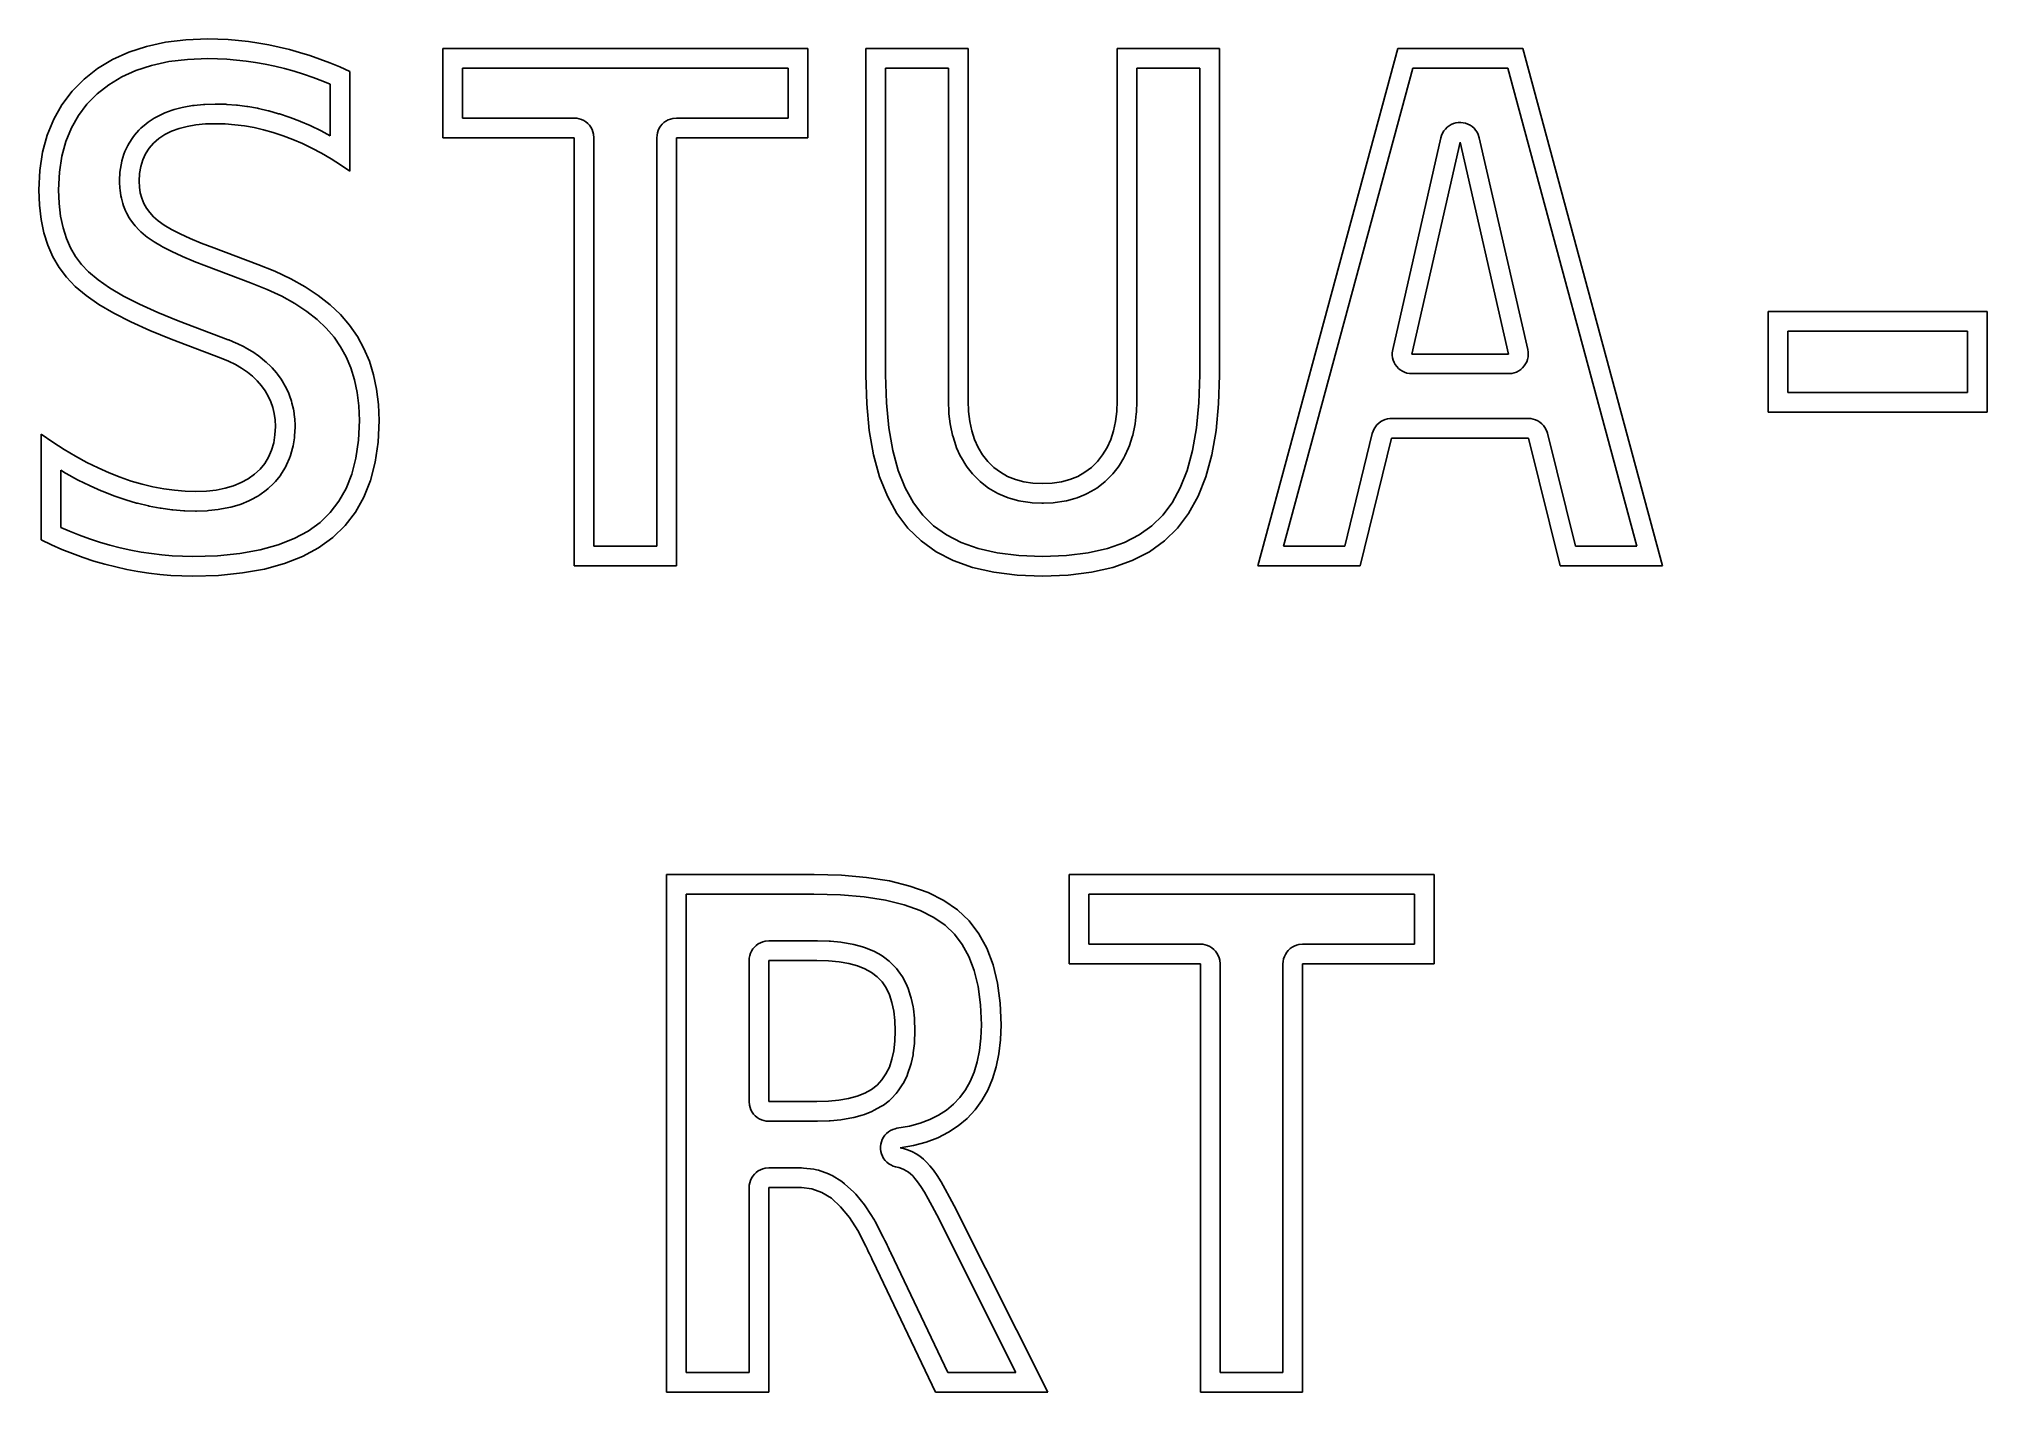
# Model space of a CAD drawing. Header units: metres. Extents: x -25.4 to 24.1, y -16.9 to 17.5.
import ezdxf

# ---------------------------------------------------------------- set-up
doc = ezdxf.new("R2010")
doc.units = ezdxf.units.M

msp = doc.modelspace()

# ---------------------------------------------------------------- linework, layer by layer
for p, q in [((-22.1822, 17.4012), (-22.6667, 17.2968)), ((-21.6628, 17.4639), (-22.1822, 17.4012)), ((-21.1084, 17.4848), (-21.6628, 17.4639)), ((-20.849, 17.4805), (-21.1084, 17.4848)), ((-20.5895, 17.4678), (-20.849, 17.4805)), ((-20.3301, 17.4465), (-20.5895, 17.4678)), ((-20.0707, 17.4168), (-20.3301, 17.4465)), ((-19.8113, 17.3786), (-20.0707, 17.4168)), ((-19.5518, 17.3318), (-19.8113, 17.3786)), ((-23.531, 16.9625), (-23.9108, 16.7327)), ((-23.1163, 17.1505), (-23.531, 16.9625)), ((-22.6667, 17.2968), (-23.1163, 17.1505)), ((-22.5363, 16.8134), (-22.0994, 16.9076)), ((-22.0994, 16.9076), (-21.6234, 16.965)), ((-21.6234, 16.965), (-21.1031, 16.9846)), ((-21.1031, 16.9846), (-20.8654, 16.9807)), ((-20.8654, 16.9807), (-20.6221, 16.9688)), ((-20.6221, 16.9688), (-20.3788, 16.9489)), ((-20.3788, 16.9489), (-20.1357, 16.921)), ((-20.1357, 16.921), (-19.8919, 16.885)), ((-19.8919, 16.885), (-19.6484, 16.8412)), ((-19.2924, 17.2766), (-19.5518, 17.3318)), ((-19.0334, 17.2131), (-19.2924, 17.2766)), ((-18.775, 17.1414), (-19.0334, 17.2131)), ((-18.5174, 17.0616), (-18.775, 17.1414)), ((-18.2605, 16.9737), (-18.5174, 17.0616)), ((-18.0043, 16.8776), (-18.2605, 16.9737)), ((-17.7488, 16.7734), (-18.0043, 16.8776)), ((-5.84705, 17.2435), (-15.13, 17.2435)), ((-15.13, 17.2435), (-15.13, 14.9721)), ((-5.84705, 14.9721), (-5.84705, 17.2435)), ((-1.77269, 17.2435), (-4.37334, 17.2435)), ((-4.37334, 17.2435), (-4.37334, 8.93767)), ((-1.77269, 8.2852), (-1.77269, 17.2435)), ((4.61862, 17.2435), (2.01797, 17.2435)), ((2.01797, 17.2435), (2.01797, 8.2852)), ((4.61862, 8.93767), (4.61862, 17.2435)), ((9.15135, 17.2435), (5.59871, 4.08125)), ((12.3339, 17.2435), (9.15135, 17.2435)), ((15.8865, 4.08125), (12.3339, 17.2435)), ((-24.2557, 16.4611), (-24.5598, 16.153)), ((-23.9108, 16.7327), (-24.2557, 16.4611)), ((-23.6257, 16.3208), (-23.2975, 16.5194)), ((-23.2975, 16.5194), (-22.9352, 16.6836)), ((-22.9352, 16.6836), (-22.5363, 16.8134)), ((-19.6484, 16.8412), (-19.4038, 16.7891)), ((-19.4038, 16.7891), (-19.1601, 16.7294)), ((-19.1601, 16.7294), (-18.9157, 16.6616)), ((-18.9157, 16.6616), (-18.6721, 16.5861)), ((-18.6721, 16.5861), (-18.4295, 16.5031)), ((-18.4295, 16.5031), (-18.1862, 16.4119)), ((-18.1862, 16.4119), (-17.994, 16.3335)), ((-17.494, 16.6611), (-17.7488, 16.7734)), ((-17.494, 14.1235), (-17.494, 16.6611)), ((-14.63, 15.4721), (-14.63, 16.7435)), ((-14.63, 16.7435), (-6.34705, 16.7435)), ((-6.34705, 16.7435), (-6.34705, 15.4721)), ((-3.87334, 8.94533), (-3.87334, 16.7435)), ((-3.87334, 16.7435), (-2.27269, 16.7435)), ((-2.27269, 16.7435), (-2.27269, 8.2852)), ((2.51797, 8.2852), (2.51797, 16.7435)), ((2.51797, 16.7435), (4.11862, 16.7435)), ((4.11862, 16.7435), (4.11862, 8.94524)), ((6.25156, 4.58125), (9.53429, 16.7435)), ((9.53429, 16.7435), (11.951, 16.7435)), ((11.951, 16.7435), (15.2337, 4.58125)), ((-24.5598, 16.153), (-24.817, 15.8136)), ((-24.181, 15.825), (-23.9218, 16.0877)), ((-23.9218, 16.0877), (-23.6257, 16.3208)), ((-17.994, 16.3335), (-17.994, 15.0253)), ((-25.0275, 15.4428), (-25.1912, 15.0407)), ((-24.817, 15.8136), (-25.0275, 15.4428)), ((-24.5767, 15.2242), (-24.3985, 15.5381)), ((-24.3985, 15.5381), (-24.181, 15.825)), ((-22.6267, 15.3681), (-22.678, 15.3293)), ((-22.4741, 15.4687), (-22.6267, 15.3681)), ((-22.4222, 15.4987), (-22.4741, 15.4687)), ((-22.2516, 15.5838), (-22.4222, 15.4987)), ((-22.2015, 15.6055), (-22.2516, 15.5838)), ((-22.013, 15.6751), (-22.2015, 15.6055)), ((-21.9666, 15.6897), (-22.013, 15.6751)), ((-21.7601, 15.7439), (-21.9666, 15.6897)), ((-21.7181, 15.753), (-21.7601, 15.7439)), ((-21.4935, 15.7917), (-21.7181, 15.753)), ((-21.4563, 15.7966), (-21.4935, 15.7917)), ((-21.2138, 15.8199), (-21.4563, 15.7966)), ((-21.181, 15.8219), (-21.2138, 15.8199)), ((-20.9205, 15.8297), (-21.181, 15.8219)), ((-20.8927, 15.8297), (-20.9205, 15.8297)), ((-20.6505, 15.8234), (-20.8927, 15.8297)), ((-20.6247, 15.8221), (-20.6505, 15.8234)), ((-20.3819, 15.8032), (-20.6247, 15.8221)), ((-20.3566, 15.8006), (-20.3819, 15.8032)), ((-20.113, 15.7691), (-20.3566, 15.8006)), ((-20.0883, 15.7653), (-20.113, 15.7691)), ((-19.844, 15.7213), (-20.0883, 15.7653)), ((-19.8201, 15.7164), (-19.844, 15.7213)), ((-19.5751, 15.6598), (-19.8201, 15.7164)), ((-19.5521, 15.6539), (-19.5751, 15.6598)), ((-19.3064, 15.5847), (-19.5521, 15.6539)), ((-19.2845, 15.578), (-19.3064, 15.5847)), ((-19.038, 15.4962), (-19.2845, 15.578)), ((-19.0175, 15.4889), (-19.038, 15.4962)), ((-18.7712, 15.3951), (-19.0175, 15.4889)), ((-18.7518, 15.3873), (-18.7712, 15.3951)), ((-18.5066, 15.282), (-18.7518, 15.3873)), ((-11.7888, 15.4721), (-14.63, 15.4721)), ((-11.7262, 15.4682), (-11.7888, 15.4721)), ((-11.6645, 15.4564), (-11.7262, 15.4682)), ((-11.6048, 15.437), (-11.6645, 15.4564)), ((-11.5479, 15.4103), (-11.6048, 15.437)), ((-11.4949, 15.3766), (-11.5479, 15.4103)), ((-11.4465, 15.3366), (-11.4949, 15.3766)), ((-9.45609, 15.3943), (-9.50688, 15.3574)), ((-9.40106, 15.4245), (-9.45609, 15.3943)), ((-9.34268, 15.4476), (-9.40106, 15.4245)), ((-9.28186, 15.4633), (-9.34268, 15.4476)), ((-9.18817, 15.4721), (-9.28186, 15.4633)), ((-6.34705, 15.4721), (-9.18817, 15.4721)), ((10.693, 15.3598), (10.631, 15.3502)), ((10.7558, 15.3616), (10.693, 15.3598)), ((10.8183, 15.3554), (10.7558, 15.3616)), ((-25.1912, 15.0407), (-25.3081, 14.6073)), ((-24.818, 14.5046), (-24.7165, 14.8808)), ((-24.7165, 14.8808), (-24.5767, 15.2242)), ((-23.0165, 14.9804), (-23.1087, 14.8388)), ((-22.9731, 15.0376), (-23.0165, 14.9804)), ((-22.8603, 15.1658), (-22.9731, 15.0376)), ((-22.8113, 15.2144), (-22.8603, 15.1658)), ((-22.678, 15.3293), (-22.8113, 15.2144)), ((-22.4848, 14.8357), (-22.3515, 14.9507)), ((-22.3515, 14.9507), (-22.1989, 15.0513)), ((-22.1989, 15.0513), (-22.0283, 15.1364)), ((-22.0283, 15.1364), (-21.8398, 15.2061)), ((-21.8398, 15.2061), (-21.6332, 15.2602)), ((-21.6332, 15.2602), (-21.4087, 15.2989)), ((-21.4087, 15.2989), (-21.1661, 15.3221)), ((-21.1661, 15.3221), (-20.9056, 15.3299)), ((-20.9056, 15.3299), (-20.6635, 15.3236)), ((-20.6635, 15.3236), (-20.4206, 15.3047)), ((-20.4206, 15.3047), (-20.177, 15.2733)), ((-20.177, 15.2733), (-19.9327, 15.2292)), ((-19.9327, 15.2292), (-19.6877, 15.1726)), ((-19.6877, 15.1726), (-19.4419, 15.1034)), ((-19.4419, 15.1034), (-19.1955, 15.0217)), ((-19.1955, 15.0217), (-18.9492, 14.9278)), ((-18.9492, 14.9278), (-18.7039, 14.8225)), ((-18.4882, 15.2736), (-18.5066, 15.282)), ((-18.244, 15.1568), (-18.4882, 15.2736)), ((-18.2263, 15.1479), (-18.244, 15.1568)), ((-17.994, 15.0253), (-18.2263, 15.1479)), ((-15.13, 14.9721), (-11.7888, 14.9721)), ((-11.7888, 14.9721), (-11.7888, 4.08125)), ((-11.4036, 15.2908), (-11.4465, 15.3366)), ((-11.3667, 15.24), (-11.4036, 15.2908)), ((-11.3364, 15.185), (-11.3667, 15.24)), ((-11.3133, 15.1266), (-11.3364, 15.185)), ((-11.2977, 15.0658), (-11.3133, 15.1266)), ((-11.2888, 14.9721), (-11.2977, 15.0658)), ((-11.2888, 4.58125), (-11.2888, 14.9721)), ((-9.68423, 15.0348), (-9.68817, 14.9721)), ((-9.68817, 14.9721), (-9.68817, 4.58125)), ((-9.67247, 15.0965), (-9.68423, 15.0348)), ((-9.65306, 15.1562), (-9.67247, 15.0965)), ((-9.62633, 15.213), (-9.65306, 15.1562)), ((-9.59268, 15.266), (-9.62633, 15.213)), ((-9.55266, 15.3144), (-9.59268, 15.266)), ((-9.50688, 15.3574), (-9.55266, 15.3144)), ((-9.18817, 14.9721), (-5.84705, 14.9721)), ((-9.18817, 4.08125), (-9.18817, 14.9721)), ((10.2507, 14.9727), (9.02533, 9.58347)), ((10.2684, 15.033), (10.2507, 14.9727)), ((10.2936, 15.0905), (10.2684, 15.033)), ((10.3258, 15.1444), (10.2936, 15.0905)), ((10.3644, 15.1939), (10.3258, 15.1444)), ((10.409, 15.2381), (10.3644, 15.1939)), ((10.4587, 15.2764), (10.409, 15.2381)), ((10.5129, 15.3082), (10.4587, 15.2764)), ((10.5706, 15.3329), (10.5129, 15.3082)), ((10.631, 15.3502), (10.5706, 15.3329)), ((10.8795, 15.3415), (10.8183, 15.3554)), ((10.9385, 15.32), (10.8795, 15.3415)), ((10.9944, 15.2913), (10.9385, 15.32)), ((11.0462, 15.2558), (10.9944, 15.2913)), ((11.0931, 15.2141), (11.0462, 15.2558)), ((11.1345, 15.1669), (11.0931, 15.2141)), ((11.1696, 15.1148), (11.1345, 15.1669)), ((11.1979, 15.0588), (11.1696, 15.1148)), ((11.2256, 14.9735), (11.1979, 15.0588)), ((12.4597, 9.58421), (11.2256, 14.9735)), ((-25.3081, 14.6073), (-25.3783, 14.1425)), ((-24.88, 14.0933), (-24.818, 14.5046)), ((-23.2912, 14.3884), (-23.3059, 14.3262)), ((-23.2399, 14.5566), (-23.2912, 14.3884)), ((-23.2153, 14.6211), (-23.2399, 14.5566)), ((-23.1435, 14.776), (-23.2153, 14.6211)), ((-23.1087, 14.8388), (-23.1435, 14.776)), ((-22.8129, 14.2426), (-22.7616, 14.4109)), ((-22.7616, 14.4109), (-22.6899, 14.5658)), ((-22.6899, 14.5658), (-22.5976, 14.7074)), ((-22.5976, 14.7074), (-22.4848, 14.8357)), ((-18.7039, 14.8225), (-18.4598, 14.7057)), ((-18.4598, 14.7057), (-18.2167, 14.5774)), ((-18.2167, 14.5774), (-17.9747, 14.4376)), ((-17.9747, 14.4376), (-17.7338, 14.2863)), ((9.51288, 9.47261), (10.7383, 14.8619)), ((10.7383, 14.8619), (11.9724, 9.47261)), ((-25.3783, 14.1425), (-25.4017, 13.6464)), ((-24.9012, 13.6438), (-24.88, 14.0933)), ((-23.3532, 13.8925), (-23.3533, 13.8418)), ((-23.343, 14.0874), (-23.3532, 13.8925)), ((-23.3367, 14.1446), (-23.343, 14.0874)), ((-23.3059, 14.3262), (-23.3367, 14.1446)), ((-22.8539, 13.8662), (-22.8437, 14.0611)), ((-22.8437, 14.0611), (-22.8129, 14.2426)), ((-17.7338, 14.2863), (-17.494, 14.1235)), ((-25.4017, 13.6464), (-25.3875, 13.2597)), ((-24.8885, 13.298), (-24.9012, 13.6438)), ((-23.3533, 13.8418), (-23.3459, 13.6894)), ((-23.3459, 13.6894), (-23.3406, 13.6373)), ((-23.3406, 13.6373), (-23.3182, 13.4927)), ((-23.3182, 13.4927), (-23.3064, 13.4377)), ((-23.3064, 13.4377), (-23.2691, 13.3008)), ((-22.8465, 13.7139), (-22.8539, 13.8662)), ((-22.8241, 13.5692), (-22.8465, 13.7139)), ((-22.7867, 13.4324), (-22.8241, 13.5692)), ((-22.7345, 13.3033), (-22.7867, 13.4324)), ((-25.3875, 13.2597), (-25.3448, 12.8962)), ((-25.3448, 12.8962), (-25.2738, 12.5559)), ((-24.8508, 12.9766), (-24.8885, 13.298)), ((-24.7893, 12.6822), (-24.8508, 12.9766)), ((-23.2691, 13.3008), (-23.2502, 13.2448)), ((-23.2502, 13.2448), (-23.198, 13.1157)), ((-23.198, 13.1157), (-23.1719, 13.0611)), ((-23.1719, 13.0611), (-23.1047, 12.9397)), ((-23.1047, 12.9397), (-23.0725, 12.889)), ((-23.0725, 12.889), (-22.9904, 12.7754)), ((-22.6673, 13.1819), (-22.7345, 13.3033)), ((-22.5852, 13.0682), (-22.6673, 13.1819)), ((-22.4881, 12.9623), (-22.5852, 13.0682)), ((-22.3673, 12.8588), (-22.4881, 12.9623)), ((-25.2738, 12.5559), (-25.1743, 12.2389)), ((-24.7052, 12.414), (-24.7893, 12.6822)), ((-24.5992, 12.1706), (-24.7052, 12.414)), ((-22.9904, 12.7754), (-22.9538, 12.7304)), ((-22.9538, 12.7304), (-22.8567, 12.6245)), ((-22.8567, 12.6245), (-22.8135, 12.5827)), ((-22.8135, 12.5827), (-22.6927, 12.4791)), ((-22.6927, 12.4791), (-22.6527, 12.4482)), ((-22.6527, 12.4482), (-22.4993, 12.3416)), ((-22.2139, 12.7522), (-22.3673, 12.8588)), ((-22.028, 12.6425), (-22.2139, 12.7522)), ((-21.8095, 12.5298), (-22.028, 12.6425)), ((-21.5585, 12.414), (-21.8095, 12.5298)), ((-21.2748, 12.2952), (-21.5585, 12.414)), ((-25.1743, 12.2389), (-25.0464, 11.9451)), ((-25.0464, 11.9451), (-24.89, 11.6745)), ((-24.4718, 11.9502), (-24.5992, 12.1706)), ((-24.3232, 11.7512), (-24.4718, 11.9502)), ((-22.4993, 12.3416), (-22.468, 12.3215)), ((-22.468, 12.3215), (-22.282, 12.2119)), ((-22.282, 12.2119), (-22.2572, 12.1982)), ((-22.2572, 12.1982), (-22.0388, 12.0855)), ((-22.0388, 12.0855), (-22.0189, 12.0758)), ((-22.0189, 12.0758), (-21.7679, 11.96)), ((-21.7679, 11.96), (-21.7517, 11.9529)), ((-21.7517, 11.9529), (-21.4681, 11.834)), ((-20.9587, 12.1732), (-21.2748, 12.2952)), ((-19.839, 11.7496), (-20.9587, 12.1732)), ((-24.89, 11.6745), (-24.7053, 11.4272)), ((-24.7053, 11.4272), (-24.4804, 11.193)), ((-24.1387, 11.5591), (-24.3232, 11.7512)), ((-23.9003, 11.3599), (-24.1387, 11.5591)), ((-21.4681, 11.834), (-21.4548, 11.8286)), ((-21.4548, 11.8286), (-21.1386, 11.7067)), ((-21.1386, 11.7067), (-20.0201, 11.2835)), ((-19.4027, 11.5756), (-19.839, 11.7496)), ((-19.0006, 11.3861), (-19.4027, 11.5756)), ((-24.4804, 11.193), (-24.2037, 10.9619)), ((-24.2037, 10.9619), (-23.8752, 10.7338)), ((-23.6049, 11.1549), (-23.9003, 11.3599)), ((-23.2531, 10.9467), (-23.6049, 11.1549)), ((-22.8455, 10.7374), (-23.2531, 10.9467)), ((-20.0201, 11.2835), (-19.6019, 11.1167)), ((-19.6019, 11.1167), (-19.2291, 10.941)), ((-19.2291, 10.941), (-18.8926, 10.7536)), ((-18.6327, 11.1812), (-19.0006, 11.3861)), ((-18.299, 10.9607), (-18.6327, 11.1812)), ((-17.9994, 10.7248), (-18.299, 10.9607)), ((-23.8752, 10.7338), (-23.4948, 10.5088)), ((-23.4948, 10.5088), (-23.0627, 10.2869)), ((-22.3821, 10.5279), (-22.8455, 10.7374)), ((-21.861, 10.3179), (-22.3821, 10.5279)), ((-18.8926, 10.7536), (-18.5919, 10.555)), ((-18.5919, 10.555), (-18.3267, 10.3461)), ((-17.7341, 10.4734), (-17.9994, 10.7248)), ((-17.5029, 10.2066), (-17.7341, 10.4734)), ((24.1395, 10.5542), (18.5769, 10.5542)), ((18.5769, 10.5542), (18.5769, 7.99165)), ((24.1395, 7.99165), (24.1395, 10.5542)), ((-23.0627, 10.2869), (-22.5788, 10.068)), ((-22.5788, 10.068), (-22.043, 9.85222)), ((-20.5872, 9.83438), (-21.861, 10.3179)), ((-18.3267, 10.3461), (-18.0958, 10.1274)), ((-18.0958, 10.1274), (-17.8979, 9.89896)), ((-17.3041, 9.92178), (-17.5029, 10.2066)), ((-17.1358, 9.61646), (-17.3041, 9.92178)), ((19.0769, 8.49165), (19.0769, 10.0542)), ((19.0769, 10.0542), (23.6395, 10.0542)), ((23.6395, 10.0542), (23.6395, 8.49165)), ((-22.043, 9.85222), (-20.7647, 9.36693)), ((-20.573, 9.82872), (-20.5872, 9.83438)), ((-20.388, 9.75194), (-20.573, 9.82872)), ((-20.3593, 9.73891), (-20.388, 9.75194)), ((-20.1873, 9.6544), (-20.3593, 9.73891)), ((-20.1569, 9.63817), (-20.1873, 9.6544)), ((-19.9978, 9.54593), (-20.1569, 9.63817)), ((-19.9663, 9.52603), (-19.9978, 9.54593)), ((-19.8202, 9.42606), (-19.9663, 9.52603)), ((-19.7881, 9.40215), (-19.8202, 9.42606)), ((-17.8979, 9.89896), (-17.7292, 9.65735)), ((-17.7292, 9.65735), (-17.5863, 9.39789)), ((-16.9982, 9.2906), (-17.1358, 9.61646)), ((9.02533, 9.58347), (9.01387, 9.50401)), ((9.01387, 9.50401), (9.01387, 9.44121)), ((9.01387, 9.44121), (9.02173, 9.37892)), ((11.9724, 9.47261), (9.51288, 9.47261)), ((12.4699, 9.52225), (12.4597, 9.58421)), ((12.4666, 9.39696), (12.4722, 9.4595)), ((12.4722, 9.4595), (12.4699, 9.52225)), ((-20.7647, 9.36693), (-20.5797, 9.29015)), ((-20.5797, 9.29015), (-20.4077, 9.20564)), ((-20.4077, 9.20564), (-20.2487, 9.1134)), ((-20.2487, 9.1134), (-20.1026, 9.01343)), ((-20.1026, 9.01343), (-19.9695, 8.90573)), ((-19.655, 9.29445), (-19.7881, 9.40215)), ((-19.6231, 9.26631), (-19.655, 9.29445)), ((-19.5029, 9.15088), (-19.6231, 9.26631)), ((-19.4722, 9.11862), (-19.5029, 9.15088)), ((-19.365, 8.99547), (-19.4722, 9.11862)), ((-19.3363, 8.95929), (-19.365, 8.99547)), ((-19.2428, 8.82933), (-19.3363, 8.95929)), ((-17.5863, 9.39789), (-17.4686, 9.11917)), ((-17.4686, 9.11917), (-17.3758, 8.81911)), ((-16.8912, 8.94424), (-16.9982, 9.2906)), ((-16.8147, 8.57738), (-16.8912, 8.94424)), ((-4.37334, 8.93767), (-4.35147, 8.20166)), ((-3.85217, 8.23312), (-3.87334, 8.94533)), ((4.11862, 8.94524), (4.09755, 8.23299)), ((4.59685, 8.20166), (4.61862, 8.93767)), ((9.02173, 9.37892), (9.03735, 9.3181)), ((9.03735, 9.3181), (9.06047, 9.25972)), ((9.06047, 9.25972), (9.09071, 9.2047)), ((9.09071, 9.2047), (9.12762, 9.1539)), ((9.12762, 9.1539), (9.17061, 9.10812)), ((9.17061, 9.10812), (9.21898, 9.0681)), ((9.21898, 9.0681), (9.272, 9.03445)), ((9.272, 9.03445), (9.32881, 9.00772)), ((9.32881, 9.00772), (9.38853, 8.98831)), ((9.38853, 8.98831), (9.45021, 8.97655)), ((9.45021, 8.97655), (9.51288, 8.97261)), ((9.51288, 8.97261), (11.9724, 8.97261)), ((11.9724, 8.97261), (12.0531, 8.97919)), ((12.0531, 8.97919), (12.1143, 8.99319)), ((12.1143, 8.99319), (12.1733, 9.01477)), ((12.1733, 9.01477), (12.2291, 9.04356)), ((12.2291, 9.04356), (12.2809, 9.07913)), ((12.2809, 9.07913), (12.3277, 9.1209)), ((12.3277, 9.1209), (12.369, 9.16821)), ((12.369, 9.16821), (12.404, 9.22034)), ((12.404, 9.22034), (12.4323, 9.27643)), ((12.4323, 9.27643), (12.4532, 9.33562)), ((12.4532, 9.33562), (12.4666, 9.39696)), ((-19.9695, 8.90573), (-19.8493, 8.7903)), ((-19.8493, 8.7903), (-19.7421, 8.66714)), ((-19.7421, 8.66714), (-19.6485, 8.53719)), ((-19.6485, 8.53719), (-19.5694, 8.40131)), ((-19.2165, 8.78893), (-19.2428, 8.82933)), ((-19.1374, 8.65305), (-19.2165, 8.78893)), ((-19.1146, 8.60904), (-19.1374, 8.65305)), ((-19.0498, 8.46722), (-19.1146, 8.60904)), ((-19.0314, 8.42088), (-19.0498, 8.46722)), ((-17.3758, 8.81911), (-17.3087, 8.49681)), ((-17.3087, 8.49681), (-17.2677, 8.15112)), ((-16.7688, 8.19), (-16.8147, 8.57738)), ((23.6395, 8.49165), (19.0769, 8.49165)), ((-19.5694, 8.40131), (-19.5046, 8.25949)), ((-19.5046, 8.25949), (-19.4542, 8.11176)), ((-19.4542, 8.11176), (-19.4182, 7.9581)), ((-19.4182, 7.9581), (-19.3966, 7.79851)), ((-18.981, 8.27315), (-19.0314, 8.42088)), ((-18.9674, 8.2258), (-18.981, 8.27315)), ((-18.9314, 8.07214), (-18.9674, 8.2258)), ((-18.9227, 8.02513), (-18.9314, 8.07214)), ((-18.9011, 7.86554), (-18.9227, 8.02513)), ((-17.2677, 8.15112), (-17.254, 7.78374)), ((-16.7536, 7.7821), (-16.7688, 8.19)), ((-4.35147, 8.20166), (-4.2859, 7.52538)), ((-3.79015, 7.59328), (-3.85217, 8.23312)), ((-2.27269, 8.2852), (-2.27234, 8.26646)), ((-2.27234, 8.26646), (-2.26208, 7.99304)), ((-2.26208, 7.99304), (-2.25887, 7.95212)), ((-2.25887, 7.95212), (-2.2281, 7.69617)), ((-1.76244, 8.01178), (-1.77269, 8.2852)), ((-1.73167, 7.75583), (-1.76244, 8.01178)), ((2.00771, 8.01178), (1.97694, 7.75583)), ((2.01797, 8.2852), (2.00771, 8.01178)), ((2.47337, 7.69617), (2.50414, 7.95212)), ((2.50414, 7.95212), (2.50735, 7.99301)), ((2.50735, 7.99301), (2.51762, 8.26643)), ((2.51762, 8.26643), (2.51797, 8.2852)), ((4.09755, 8.23299), (4.03575, 7.59303)), ((4.53154, 7.52538), (4.59685, 8.20166)), ((18.5769, 7.99165), (24.1395, 7.99165)), ((-25.0529, 7.23143), (-25.3488, 7.43422)), ((-25.3488, 7.43422), (-25.3488, 4.74686)), ((-19.3894, 7.63298), (-19.4002, 7.41626)), ((-19.3966, 7.79851), (-19.3894, 7.63298)), ((-18.8971, 7.82019), (-18.9011, 7.86554)), ((-18.9008, 7.3914), (-18.8901, 7.60812)), ((-18.8899, 7.65466), (-18.8971, 7.82019)), ((-18.8901, 7.60812), (-18.8899, 7.65466)), ((-17.254, 7.78374), (-17.276, 7.27956)), ((-16.7776, 7.23338), (-16.7536, 7.7821)), ((-4.2859, 7.52538), (-4.17661, 6.90884)), ((-3.68832, 7.01897), (-3.79015, 7.59328)), ((-2.2281, 7.69617), (-2.2205, 7.65076)), ((-2.2205, 7.65076), (-2.16924, 7.41225)), ((-1.6804, 7.51732), (-1.73167, 7.75583)), ((-1.60863, 7.29626), (-1.6804, 7.51732)), ((1.92566, 7.51732), (1.85387, 7.29626)), ((1.97694, 7.75583), (1.92566, 7.51732)), ((2.41449, 7.41222), (2.46577, 7.65073)), ((2.46577, 7.65073), (2.47337, 7.69617)), ((4.03575, 7.59303), (3.93431, 7.01848)), ((4.42268, 6.90884), (4.53154, 7.52538)), ((8.50699, 7.45285), (7.80666, 4.58125)), ((8.52567, 7.5128), (8.50699, 7.45285)), ((8.55171, 7.56993), (8.52567, 7.5128)), ((8.58472, 7.62335), (8.55171, 7.56993)), ((8.62415, 7.67221), (8.58472, 7.62335)), ((8.6694, 7.71574), (8.62415, 7.67221)), ((8.71974, 7.75327), (8.6694, 7.71574)), ((8.7744, 7.78418), (8.71974, 7.75327)), ((8.83249, 7.808), (8.7744, 7.78418)), ((8.89311, 7.82436), (8.83249, 7.808)), ((8.95531, 7.83298), (8.89311, 7.82436)), ((8.99275, 7.83438), (8.95531, 7.83298)), ((12.4749, 7.83438), (8.99275, 7.83438)), ((12.5376, 7.83044), (12.4749, 7.83438)), ((12.5993, 7.81868), (12.5376, 7.83044)), ((12.659, 7.79927), (12.5993, 7.81868)), ((12.7158, 7.77254), (12.659, 7.79927)), ((12.7688, 7.73889), (12.7158, 7.77254)), ((12.8172, 7.69887), (12.7688, 7.73889)), ((12.8602, 7.65309), (12.8172, 7.69887)), ((12.8971, 7.60229), (12.8602, 7.65309)), ((12.9273, 7.54727), (12.8971, 7.60229)), ((12.9505, 7.48889), (12.9273, 7.54727)), ((12.9601, 7.45532), (12.9505, 7.48889)), ((13.6765, 4.58125), (12.9601, 7.45532)), ((-24.7597, 7.04402), (-25.0529, 7.23143)), ((-24.4693, 6.87199), (-24.7597, 7.04402)), ((-19.4866, 7.02536), (-19.5621, 6.85121)), ((-19.4326, 7.21371), (-19.4866, 7.02536)), ((-19.4002, 7.41626), (-19.4326, 7.21371)), ((-19.0059, 6.88763), (-18.952, 7.07599)), ((-18.952, 7.07599), (-18.9389, 7.13475)), ((-18.9389, 7.13475), (-18.9065, 7.3373)), ((-18.9065, 7.3373), (-18.9008, 7.3914)), ((-17.276, 7.27956), (-17.3408, 6.82365)), ((-16.8496, 6.72586), (-16.7776, 7.23338)), ((-3.54868, 6.51076), (-3.68832, 7.01897)), ((-2.16924, 7.41225), (-2.15596, 7.3629)), ((-2.15596, 7.3629), (-2.08418, 7.14185)), ((-2.08418, 7.14185), (-2.06401, 7.08981)), ((-2.06401, 7.08981), (-1.97171, 6.88622)), ((-1.51633, 7.09267), (-1.60863, 7.29626)), ((-1.40353, 6.90651), (-1.51633, 7.09267)), ((1.76155, 7.09267), (1.64873, 6.90651)), ((1.85387, 7.29626), (1.76155, 7.09267)), ((2.21693, 6.88618), (2.30925, 7.08978)), ((2.30925, 7.08978), (2.32942, 7.14182)), ((2.32942, 7.14182), (2.40121, 7.36287)), ((2.40121, 7.36287), (2.41449, 7.41222)), ((3.93431, 7.01848), (3.7952, 6.51025)), ((8.19937, 4.08125), (8.99275, 7.33438)), ((8.99275, 7.33438), (12.4749, 7.33438)), ((12.4749, 7.33438), (13.2859, 4.08125)), ((-24.8488, 5.06288), (-24.8488, 6.51564)), ((-24.8488, 6.51564), (-24.724, 6.44179)), ((-24.724, 6.44179), (-24.7083, 6.43285)), ((-24.1815, 6.71536), (-24.4693, 6.87199)), ((-23.8964, 6.57413), (-24.1815, 6.71536)), ((-23.6141, 6.44827), (-23.8964, 6.57413)), ((-23.3344, 6.3378), (-23.6141, 6.44827)), ((-19.7781, 6.54544), (-19.9184, 6.41385)), ((-19.6593, 6.69122), (-19.7781, 6.54544)), ((-19.5621, 6.85121), (-19.6593, 6.69122)), ((-19.232, 6.43167), (-19.1348, 6.59166)), ((-19.1348, 6.59166), (-19.1035, 6.65219)), ((-19.1035, 6.65219), (-19.0279, 6.82634)), ((-19.0279, 6.82634), (-19.0059, 6.88763)), ((-17.3408, 6.82365), (-17.4462, 6.41434)), ((-16.9697, 6.25955), (-16.8496, 6.72586)), ((-4.17661, 6.90884), (-4.02361, 6.35205)), ((-3.37357, 6.06833), (-3.54868, 6.51076)), ((-1.97171, 6.88622), (-1.94395, 6.83357)), ((-1.94395, 6.83357), (-1.83116, 6.64742)), ((-1.83116, 6.64742), (-1.79584, 6.59653)), ((-1.79584, 6.59653), (-1.66254, 6.42783)), ((-1.27023, 6.73781), (-1.40353, 6.90651)), ((-1.11873, 6.58926), (-1.27023, 6.73781)), ((-0.95139, 6.46356), (-1.11873, 6.58926)), ((-0.76822, 6.36072), (-0.95139, 6.46356)), ((1.19662, 6.46356), (1.01349, 6.36072)), ((1.36392, 6.58926), (1.19662, 6.46356)), ((1.5154, 6.73781), (1.36392, 6.58926)), ((1.64873, 6.90651), (1.5154, 6.73781)), ((1.90767, 6.42778), (2.041, 6.59648)), ((2.041, 6.59648), (2.07632, 6.64735)), ((2.07632, 6.64735), (2.18915, 6.83351)), ((2.18915, 6.83351), (2.21693, 6.88618)), ((3.7952, 6.51025), (3.62071, 6.06764)), ((4.27028, 6.35205), (4.42268, 6.90884)), ((-24.7083, 6.43285), (-24.4205, 6.27621)), ((-24.4205, 6.27621), (-24.4035, 6.26733)), ((-24.4035, 6.26733), (-24.1184, 6.1261)), ((-24.1184, 6.1261), (-24.1, 6.11743)), ((-24.1, 6.11743), (-23.8176, 5.99158)), ((-23.8176, 5.99158), (-23.7978, 5.98325)), ((-23.7978, 5.98325), (-23.5181, 5.87277)), ((-23.0565, 6.2424), (-23.3344, 6.3378)), ((-22.7796, 6.16168), (-23.0565, 6.2424)), ((-22.5035, 6.09563), (-22.7796, 6.16168)), ((-22.2283, 6.04427), (-22.5035, 6.09563)), ((-21.9541, 6.00757), (-22.2283, 6.04427)), ((-21.6807, 5.98555), (-21.9541, 6.00757)), ((-21.4082, 5.97821), (-21.6807, 5.98555)), ((-21.1425, 5.98711), (-21.4082, 5.97821)), ((-20.8943, 6.01378), (-21.1425, 5.98711)), ((-20.6639, 6.05823), (-20.8943, 6.01378)), ((-20.4511, 6.12047), (-20.6639, 6.05823)), ((-20.2559, 6.20049), (-20.4511, 6.12047)), ((-20.0783, 6.29828), (-20.2559, 6.20049)), ((-19.9184, 6.41385), (-20.0783, 6.29828)), ((-19.7854, 5.89304), (-19.6255, 6.00861)), ((-19.6255, 6.00861), (-19.5764, 6.04912)), ((-19.5764, 6.04912), (-19.4361, 6.18071)), ((-19.4361, 6.18071), (-19.3904, 6.22968)), ((-19.3904, 6.22968), (-19.2717, 6.37546)), ((-19.2717, 6.37546), (-19.232, 6.43167)), ((-17.5902, 6.05008), (-17.7719, 5.72739)), ((-17.4462, 6.41434), (-17.5902, 6.05008)), ((-17.1378, 5.83446), (-16.9697, 6.25955)), ((-4.02361, 6.35205), (-3.82687, 5.85501)), ((-3.16547, 5.68987), (-3.37357, 6.06833)), ((-1.66254, 6.42783), (-1.62029, 6.38078)), ((-1.62029, 6.38078), (-1.46878, 6.23224)), ((-1.46878, 6.23224), (-1.41902, 6.18948)), ((-1.41902, 6.18948), (-1.25168, 6.06378)), ((-1.25168, 6.06378), (-1.19618, 6.02759)), ((-1.19618, 6.02759), (-1.01302, 5.92474)), ((-0.56923, 6.28073), (-0.76822, 6.36072)), ((-0.35442, 6.2236), (-0.56923, 6.28073)), ((-0.12376, 6.18933), (-0.35442, 6.2236)), ((0.1227, 6.1779), (-0.12376, 6.18933)), ((0.36914, 6.18933), (0.1227, 6.1779)), ((0.59975, 6.2236), (0.36914, 6.18933)), ((0.81453, 6.28073), (0.59975, 6.2236)), ((1.01349, 6.36072), (0.81453, 6.28073)), ((1.25832, 5.92476), (1.44145, 6.0276)), ((1.44145, 6.0276), (1.49698, 6.06383)), ((1.49698, 6.06383), (1.66428, 6.18953)), ((1.66428, 6.18953), (1.714, 6.23227)), ((1.714, 6.23227), (1.86548, 6.38081)), ((1.86548, 6.38081), (1.90767, 6.42778)), ((3.62071, 6.06764), (3.41339, 5.68904)), ((4.07434, 5.85501), (4.27028, 6.35205)), ((-23.5181, 5.87277), (-23.4968, 5.8649)), ((-23.4968, 5.8649), (-23.2189, 5.7695)), ((-23.2189, 5.7695), (-23.1964, 5.76237)), ((-23.1964, 5.76237), (-22.9195, 5.68166)), ((-22.9195, 5.68166), (-22.8959, 5.67542)), ((-22.8959, 5.67542), (-22.6199, 5.60936)), ((-22.6199, 5.60936), (-22.5952, 5.60411)), ((-22.5952, 5.60411), (-22.3201, 5.55275)), ((-22.3201, 5.55275), (-22.2946, 5.54868)), ((-22.2946, 5.54868), (-22.0204, 5.51198)), ((-22.0204, 5.51198), (-21.9942, 5.50919)), ((-21.9942, 5.50919), (-21.7208, 5.48717)), ((-21.7208, 5.48717), (-21.6941, 5.48573)), ((-21.6941, 5.48573), (-21.4217, 5.47839)), ((-21.4217, 5.47839), (-21.3915, 5.47849)), ((-21.3915, 5.47849), (-21.1257, 5.48738)), ((-21.1257, 5.48738), (-21.089, 5.48997)), ((-21.089, 5.48997), (-20.8409, 5.51665)), ((-20.8409, 5.51665), (-20.7997, 5.52283)), ((-20.7997, 5.52283), (-20.5692, 5.56728)), ((-20.5692, 5.56728), (-20.5235, 5.57832)), ((-20.5235, 5.57832), (-20.3107, 5.64056)), ((-20.3107, 5.64056), (-20.2614, 5.65784)), ((-20.2614, 5.65784), (-20.0662, 5.73785)), ((-20.0662, 5.73785), (-20.0147, 5.76251)), ((-20.0147, 5.76251), (-19.8371, 5.86031)), ((-19.8371, 5.86031), (-19.7854, 5.89304)), ((-17.7719, 5.72739), (-17.9919, 5.44206)), ((-17.6182, 5.10788), (-17.354, 5.45056)), ((-17.354, 5.45056), (-17.1378, 5.83446)), ((-3.82687, 5.85501), (-3.58643, 5.41771)), ((-2.92603, 5.37172), (-3.16547, 5.68987)), ((-1.01302, 5.92474), (-0.9547, 5.89679)), ((-0.9547, 5.89679), (-0.75571, 5.8168)), ((-0.75571, 5.8168), (-0.69774, 5.79753)), ((-0.69774, 5.79753), (-0.48292, 5.7404)), ((-0.48292, 5.7404), (-0.4279, 5.72903)), ((-0.4279, 5.72903), (-0.19725, 5.69476)), ((-0.19725, 5.69476), (-0.14693, 5.68987)), ((-0.14693, 5.68987), (0.09953, 5.67844)), ((0.09953, 5.67844), (0.14586, 5.67844)), ((0.14586, 5.67844), (0.3923, 5.68987)), ((0.3923, 5.68987), (0.44264, 5.69476)), ((0.44264, 5.69476), (0.67325, 5.72903)), ((0.67325, 5.72903), (0.72827, 5.7404)), ((0.72827, 5.7404), (0.94305, 5.79753)), ((0.94305, 5.79753), (1.00104, 5.81682)), ((1.00104, 5.81682), (1.2, 5.8968)), ((1.2, 5.8968), (1.25832, 5.92476)), ((3.41339, 5.68904), (3.17506, 5.37111)), ((3.83487, 5.41771), (4.07434, 5.85501)), ((-24.6256, 4.96478), (-24.8488, 5.06288)), ((-24.3722, 4.86311), (-24.6256, 4.96478)), ((-18.5574, 4.9702), (-18.912, 4.7793)), ((-18.2521, 5.19084), (-18.5574, 4.9702)), ((-17.9919, 5.44206), (-18.2521, 5.19084)), ((-17.9304, 4.8064), (-17.6182, 5.10788)), ((-3.58643, 5.41771), (-3.30226, 5.04013)), ((-3.30226, 5.04013), (-2.97006, 4.71732)), ((-2.64917, 5.10268), (-2.92603, 5.37172)), ((-2.32556, 4.8728), (-2.64917, 5.10268)), ((2.89931, 5.10234), (2.57651, 4.87277)), ((3.17506, 5.37111), (2.89931, 5.10234)), ((3.22063, 4.71732), (3.55183, 5.04013)), ((3.55183, 5.04013), (3.83487, 5.41771)), ((-25.3488, 4.74686), (-25.0855, 4.62076)), ((-25.0855, 4.62076), (-24.8195, 4.50383)), ((-24.8195, 4.50383), (-24.5508, 4.39604)), ((-24.1163, 4.77014), (-24.3722, 4.86311)), ((-23.858, 4.68581), (-24.1163, 4.77014)), ((-23.5974, 4.61015), (-23.858, 4.68581)), ((-23.3335, 4.54295), (-23.5974, 4.61015)), ((-23.0687, 4.48463), (-23.3335, 4.54295)), ((-22.8042, 4.4353), (-23.0687, 4.48463)), ((-19.7794, 4.49196), (-20.2947, 4.3992)), ((-19.3188, 4.61923), (-19.7794, 4.49196)), ((-18.912, 4.7793), (-19.3188, 4.61923)), ((-18.7012, 4.32491), (-18.2912, 4.54559)), ((-18.2912, 4.54559), (-17.9304, 4.8064)), ((-9.68817, 4.58125), (-11.2888, 4.58125)), ((-2.97006, 4.71732), (-2.58551, 4.44415)), ((-1.95015, 4.68077), (-2.32556, 4.8728)), ((-1.51941, 4.52773), (-1.95015, 4.68077)), ((-1.03041, 4.41563), (-1.51941, 4.52773)), ((1.76976, 4.52776), (1.27989, 4.4157)), ((2.20126, 4.68086), (1.76976, 4.52776)), ((2.57651, 4.87277), (2.20126, 4.68086)), ((2.83653, 4.44415), (3.22063, 4.71732)), ((7.80666, 4.58125), (6.25156, 4.58125)), ((15.2337, 4.58125), (13.6765, 4.58125)), ((-24.5508, 4.39604), (-24.2794, 4.29741)), ((-24.2794, 4.29741), (-24.0053, 4.20793)), ((-24.0053, 4.20793), (-23.7286, 4.12759)), ((-23.7286, 4.12759), (-23.4491, 4.05643)), ((-23.4491, 4.05643), (-23.1683, 3.99458)), ((-23.1683, 3.99458), (-22.8877, 3.94226)), ((-22.5398, 4.39494), (-22.8042, 4.4353)), ((-22.2762, 4.36363), (-22.5398, 4.39494)), ((-22.0131, 4.34128), (-22.2762, 4.36363)), ((-21.7503, 4.32788), (-22.0131, 4.34128)), ((-21.4911, 4.32347), (-21.7503, 4.32788)), ((-20.8644, 4.34265), (-21.4911, 4.32347)), ((-20.2947, 4.3992), (-20.8644, 4.34265)), ((-20.2256, 3.90359), (-19.6684, 4.00391)), ((-19.6684, 4.00391), (-19.1602, 4.14433)), ((-19.1602, 4.14433), (-18.7012, 4.32491)), ((-11.7888, 4.08125), (-9.18817, 4.08125)), ((-2.58551, 4.44415), (-2.14861, 4.22066)), ((-2.14861, 4.22066), (-1.65935, 4.04683)), ((-1.65935, 4.04683), (-1.11772, 3.92267)), ((-0.48303, 4.34698), (-1.03041, 4.41563)), ((0.12265, 4.3237), (-0.48303, 4.34698)), ((0.73044, 4.34698), (0.12265, 4.3237)), ((1.27989, 4.4157), (0.73044, 4.34698)), ((1.36685, 3.92267), (1.90964, 4.04683)), ((1.90964, 4.04683), (2.39954, 4.22066)), ((2.39954, 4.22066), (2.83653, 4.44415)), ((5.59871, 4.08125), (8.19937, 4.08125)), ((13.2859, 4.08125), (15.8865, 4.08125)), ((-22.8877, 3.94226), (-22.6073, 3.89944)), ((-22.6073, 3.89944), (-22.3271, 3.86615)), ((-22.3271, 3.86615), (-22.047, 3.84236)), ((-22.047, 3.84236), (-21.7672, 3.82809)), ((-21.7672, 3.82809), (-21.4875, 3.82333)), ((-21.4875, 3.82333), (-20.832, 3.8434)), ((-20.832, 3.8434), (-20.2256, 3.90359)), ((-1.11772, 3.92267), (-0.52374, 3.84818)), ((-0.52374, 3.84818), (0.12257, 3.82333)), ((0.12257, 3.82333), (0.77115, 3.84818)), ((0.77115, 3.84818), (1.36685, 3.92267)), ((-5.68765, -3.76465), (-9.44308, -3.76465)), ((-9.44308, -3.76465), (-9.44308, -16.9269)), ((-4.99149, -3.78299), (-5.68765, -3.76465)), ((-4.35379, -3.83806), (-4.99149, -3.78299)), ((-3.77458, -3.92982), (-4.35379, -3.83806)), ((-3.25383, -4.0583), (-3.77458, -3.92982)), ((10.0763, -3.76465), (0.79338, -3.76465)), ((0.79338, -3.76465), (0.79338, -6.036)), ((10.0763, -6.036), (10.0763, -3.76465)), ((-8.94308, -16.4269), (-8.94308, -4.26465)), ((-8.94308, -4.26465), (-5.69444, -4.26465)), ((-5.69444, -4.26465), (-5.01938, -4.28244)), ((-5.01938, -4.28244), (-4.41455, -4.33467)), ((-4.41455, -4.33467), (-3.87379, -4.42033)), ((-3.87379, -4.42033), (-3.39824, -4.53767)), ((-2.79156, -4.2235), (-3.25383, -4.0583)), ((-2.38777, -4.42538), (-2.79156, -4.2235)), ((-2.04245, -4.66399), (-2.38777, -4.42538)), ((1.29338, -5.536), (1.29338, -4.26465)), ((1.29338, -4.26465), (9.57629, -4.26465)), ((9.57629, -4.26465), (9.57629, -5.536)), ((-3.39824, -4.53767), (-2.98822, -4.68419)), ((-2.98822, -4.68419), (-2.64294, -4.85681)), ((-2.64294, -4.85681), (-2.35905, -5.05298)), ((-1.7489, -4.94397), (-2.04245, -4.66399)), ((-1.50052, -5.27), (-1.7489, -4.94397)), ((-2.35905, -5.05298), (-2.12268, -5.27843)), ((-2.12268, -5.27843), (-1.92119, -5.54292)), ((-1.2973, -5.64211), (-1.50052, -5.27)), ((-7.3385, -5.89014), (-7.34244, -5.9528)), ((-7.32674, -5.82846), (-7.3385, -5.89014)), ((-7.30733, -5.76874), (-7.32674, -5.82846)), ((-7.28059, -5.71193), (-7.30733, -5.76874)), ((-7.24695, -5.65891), (-7.28059, -5.71193)), ((-7.20692, -5.61053), (-7.24695, -5.65891)), ((-7.16115, -5.56755), (-7.20692, -5.61053)), ((-7.11035, -5.53064), (-7.16115, -5.56755)), ((-7.05533, -5.5004), (-7.11035, -5.53064)), ((-6.99695, -5.47728), (-7.05533, -5.5004)), ((-6.93613, -5.46165), (-6.99695, -5.47728)), ((-6.84244, -5.4528), (-6.93613, -5.46165)), ((-5.61707, -5.4528), (-6.84244, -5.4528)), ((-5.60272, -5.453), (-5.61707, -5.4528)), ((-5.30803, -5.46146), (-5.60272, -5.453)), ((-5.27553, -5.46346), (-5.30803, -5.46146)), ((-5.00603, -5.48882), (-5.27553, -5.46346)), ((-4.96767, -5.49393), (-5.00603, -5.48882)), ((-4.72336, -5.53618), (-4.96767, -5.49393)), ((-4.67821, -5.54616), (-4.72336, -5.53618)), ((-4.45908, -5.60533), (-4.67821, -5.54616)), ((-4.40683, -5.62257), (-4.45908, -5.60533)), ((-4.21289, -5.69865), (-4.40683, -5.62257)), ((-4.15421, -5.7262), (-4.21289, -5.69865)), ((-3.98546, -5.81917), (-4.15421, -5.7262)), ((-3.92282, -5.86008), (-3.98546, -5.81917)), ((-3.77927, -5.96997), (-3.92282, -5.86008)), ((-1.92119, -5.54292), (-1.75272, -5.85139)), ((-1.75272, -5.85139), (-1.61783, -6.20822)), ((-1.13924, -6.06026), (-1.2973, -5.64211)), ((4.13451, -5.536), (1.29338, -5.536)), ((4.19717, -5.53993), (4.13451, -5.536)), ((4.25885, -5.5517), (4.19717, -5.53993)), ((4.31857, -5.57111), (4.25885, -5.5517)), ((4.37538, -5.59784), (4.31857, -5.57111)), ((4.42841, -5.63148), (4.37538, -5.59784)), ((4.47678, -5.67151), (4.42841, -5.63148)), ((4.51976, -5.71729), (4.47678, -5.67151)), ((4.55667, -5.76808), (4.51976, -5.71729)), ((4.58691, -5.8231), (4.55667, -5.76808)), ((4.61003, -5.88148), (4.58691, -5.8231)), ((4.62566, -5.94231), (4.61003, -5.88148)), ((4.63451, -6.036), (4.62566, -5.94231)), ((6.25087, -5.91165), (6.23911, -5.97333)), ((6.27028, -5.85193), (6.25087, -5.91165)), ((6.29701, -5.79512), (6.27028, -5.85193)), ((6.33066, -5.7421), (6.29701, -5.79512)), ((6.37068, -5.69373), (6.33066, -5.7421)), ((6.41646, -5.65074), (6.37068, -5.69373)), ((6.46725, -5.61383), (6.41646, -5.65074)), ((6.52228, -5.58359), (6.46725, -5.61383)), ((6.58066, -5.56047), (6.52228, -5.58359)), ((6.64148, -5.54485), (6.58066, -5.56047)), ((6.73517, -5.536), (6.64148, -5.54485)), ((9.57629, -5.536), (6.73517, -5.536)), ((-7.34244, -5.9528), (-7.34244, -9.53873)), ((-6.84244, -9.53873), (-6.84244, -5.9528)), ((-6.84244, -5.9528), (-5.61707, -5.9528)), ((-5.61707, -5.9528), (-5.32237, -5.96126)), ((-5.32237, -5.96126), (-5.05287, -5.98662)), ((-5.05287, -5.98662), (-4.80856, -6.02887)), ((-4.80856, -6.02887), (-4.58943, -6.08804)), ((-4.58943, -6.08804), (-4.39549, -6.16412)), ((-4.39549, -6.16412), (-4.22675, -6.2571)), ((-4.22675, -6.2571), (-4.08319, -6.36699)), ((-4.08319, -6.36699), (-3.96158, -6.49643)), ((-3.7188, -6.02463), (-3.77927, -5.96997)), ((-3.59718, -6.15407), (-3.7188, -6.02463)), ((-3.54776, -6.21581), (-3.59718, -6.15407)), ((-3.44485, -6.36755), (-3.54776, -6.21581)), ((-3.40857, -6.43047), (-3.44485, -6.36755)), ((-3.32439, -6.60451), (-3.40857, -6.43047)), ((-1.61783, -6.20822), (-1.51848, -6.61674)), ((-1.02634, -6.52448), (-1.13924, -6.06026)), ((0.79338, -6.036), (4.13451, -6.036)), ((4.13451, -6.036), (4.13451, -16.9269)), ((4.63451, -16.4269), (4.63451, -6.036)), ((6.23911, -5.97333), (6.23517, -6.036)), ((6.23517, -6.036), (6.23517, -16.4269)), ((6.73517, -6.036), (10.0763, -6.036)), ((6.73517, -16.9269), (6.73517, -6.036)), ((-3.96158, -6.49643), (-3.85867, -6.64818)), ((-3.85867, -6.64818), (-3.77449, -6.82222)), ((-3.77449, -6.82222), (-3.709, -7.01855)), ((-3.30019, -6.664), (-3.32439, -6.60451)), ((-3.2347, -6.86034), (-3.30019, -6.664)), ((-3.22006, -6.91396), (-3.2347, -6.86034)), ((-3.17329, -7.13258), (-3.22006, -6.91396)), ((-1.51848, -6.61674), (-1.45726, -7.07787)), ((-0.9586, -7.03474), (-1.02634, -6.52448)), ((-3.709, -7.01855), (-3.66223, -7.23718)), ((-3.66223, -7.23718), (-3.63417, -7.47812)), ((-3.16559, -7.17934), (-3.17329, -7.13258)), ((-3.13753, -7.42027), (-3.16559, -7.17934)), ((-3.13449, -7.46033), (-3.13753, -7.42027)), ((-1.45726, -7.07787), (-1.43639, -7.59225)), ((-0.93602, -7.59106), (-0.9586, -7.03474)), ((-3.6248, -7.74135), (-3.63425, -8.00467)), ((-3.63417, -7.47812), (-3.6248, -7.74135)), ((-3.13457, -8.0226), (-3.12512, -7.75928)), ((-3.12512, -7.72356), (-3.13449, -7.46033)), ((-3.12512, -7.75928), (-3.12512, -7.72356)), ((-1.43639, -7.59225), (-1.44849, -7.93021)), ((-0.94951, -7.96768), (-0.93602, -7.59106)), ((-3.66258, -8.24586), (-3.70981, -8.46497)), ((-3.63425, -8.00467), (-3.66258, -8.24586)), ((-3.22104, -8.57031), (-3.17381, -8.35121)), ((-3.17381, -8.35121), (-3.166, -8.3042)), ((-3.166, -8.3042), (-3.13766, -8.063)), ((-3.13766, -8.063), (-3.13457, -8.0226)), ((-1.48428, -8.24318), (-1.54263, -8.52965)), ((-1.44849, -7.93021), (-1.48428, -8.24318)), ((-1.05746, -8.65291), (-0.98999, -8.32162)), ((-0.98999, -8.32162), (-0.94951, -7.96768)), ((-3.86093, -8.83684), (-3.96483, -8.98959)), ((-3.77592, -8.66196), (-3.86093, -8.83684)), ((-3.70981, -8.46497), (-3.77592, -8.66196)), ((-3.41124, -9.05542), (-3.32623, -8.88054)), ((-3.32623, -8.88054), (-3.30191, -8.82104)), ((-3.30191, -8.82104), (-3.23579, -8.62405)), ((-3.23579, -8.62405), (-3.22104, -8.57031)), ((-1.62236, -8.79015), (-1.72263, -9.0262)), ((-1.54263, -8.52965), (-1.62236, -8.79015)), ((-1.15192, -8.9615), (-1.05746, -8.65291)), ((-4.5952, -9.40208), (-4.81371, -9.46187)), ((-4.40137, -9.32521), (-4.5952, -9.40208)), ((-4.23216, -9.23128), (-4.40137, -9.32521)), ((-4.08762, -9.12025), (-4.23216, -9.23128)), ((-3.96483, -8.98959), (-4.08762, -9.12025)), ((-3.72325, -9.46266), (-3.60046, -9.332)), ((-3.60046, -9.332), (-3.55139, -9.2708)), ((-3.55139, -9.2708), (-3.44749, -9.11804)), ((-3.44749, -9.11804), (-3.41124, -9.05542)), ((-1.84299, -9.23969), (-1.9837, -9.43268)), ((-1.72263, -9.0262), (-1.84299, -9.23969)), ((-1.42178, -9.5107), (-1.27336, -9.24744)), ((-1.27336, -9.24744), (-1.15192, -8.9615)), ((-7.34244, -9.53873), (-7.33359, -9.63242)), ((-7.33359, -9.63242), (-7.31796, -9.69324)), ((-7.31796, -9.69324), (-7.29485, -9.75162)), ((-7.29485, -9.75162), (-7.2646, -9.80664)), ((-7.2646, -9.80664), (-7.22769, -9.85744)), ((-7.22769, -9.85744), (-7.18471, -9.90321)), ((-7.18471, -9.90321), (-7.13634, -9.94324)), ((-5.61707, -9.53873), (-6.84244, -9.53873)), ((-5.32463, -9.53018), (-5.61707, -9.53873)), ((-5.05684, -9.50456), (-5.32463, -9.53018)), ((-4.81371, -9.46187), (-5.05684, -9.50456)), ((-4.68175, -9.94414), (-4.46324, -9.88435)), ((-4.46324, -9.88435), (-4.41087, -9.86687)), ((-4.41087, -9.86687), (-4.21704, -9.78999)), ((-4.21704, -9.78999), (-4.15868, -9.76236)), ((-4.15868, -9.76236), (-3.98947, -9.66843)), ((-3.98947, -9.66843), (-3.9276, -9.62781)), ((-3.9276, -9.62781), (-3.78305, -9.51678)), ((-3.78305, -9.51678), (-3.72325, -9.46266)), ((-2.52184, -9.88734), (-2.74391, -9.99942)), ((-2.32243, -9.756), (-2.52184, -9.88734)), ((-2.1438, -9.60497), (-2.32243, -9.756)), ((-1.9837, -9.43268), (-2.1438, -9.60497)), ((-1.79797, -9.96735), (-1.5972, -9.75127)), ((-1.5972, -9.75127), (-1.42178, -9.5107)), ((-7.13634, -9.94324), (-7.08331, -9.97688)), ((-7.08331, -9.97688), (-7.0265, -10.0036)), ((-7.0265, -10.0036), (-6.96678, -10.023)), ((-6.96678, -10.023), (-6.90511, -10.0348)), ((-6.90511, -10.0348), (-6.84244, -10.0387)), ((-6.84244, -10.0387), (-5.61707, -10.0387)), ((-5.61707, -10.0387), (-5.60246, -10.0385)), ((-5.60246, -10.0385), (-5.31003, -10.03)), ((-5.31003, -10.03), (-5.27701, -10.0279)), ((-5.27701, -10.0279), (-5.00922, -10.0023)), ((-5.00922, -10.0023), (-4.97037, -9.99702)), ((-4.97037, -9.99702), (-4.72723, -9.95433)), ((-4.72723, -9.95433), (-4.68175, -9.94414)), ((-3.88933, -10.3969), (-3.9258, -10.448)), ((-3.84676, -10.3507), (-3.88933, -10.3969)), ((-3.79872, -10.3103), (-3.84676, -10.3507)), ((-3.746, -10.2762), (-3.79872, -10.3103)), ((-3.68942, -10.249), (-3.746, -10.2762)), ((-3.62988, -10.229), (-3.68942, -10.249)), ((-3.5853, -10.2193), (-3.62988, -10.229)), ((-3.26448, -10.1647), (-3.5853, -10.2193)), ((-2.99077, -10.0921), (-3.26448, -10.1647)), ((-2.74391, -9.99942), (-2.99077, -10.0921)), ((-2.54279, -10.458), (-2.27078, -10.3207)), ((-2.27078, -10.3207), (-2.02251, -10.1572)), ((-2.02251, -10.1572), (-1.79797, -9.96735)), ((-3.99326, -10.6228), (-4.00058, -10.6852)), ((-4.00058, -10.6852), (-4.00003, -10.748)), ((-4.00003, -10.748), (-3.99162, -10.8102)), ((-3.97816, -10.5619), (-3.99326, -10.6228)), ((-3.99162, -10.8102), (-3.97548, -10.8709)), ((-3.95557, -10.5033), (-3.97816, -10.5619)), ((-3.97548, -10.8709), (-3.95184, -10.929)), ((-3.9258, -10.448), (-3.95557, -10.5033)), ((-3.50131, -10.7122), (-3.15807, -10.6537)), ((-3.39255, -10.7391), (-3.50131, -10.7122)), ((-3.28793, -10.7745), (-3.39255, -10.7391)), ((-3.18745, -10.8184), (-3.28793, -10.7745)), ((-3.09113, -10.8707), (-3.18745, -10.8184)), ((-3.15807, -10.6537), (-2.83855, -10.569)), ((-2.99893, -10.9314), (-3.09113, -10.8707)), ((-2.83855, -10.569), (-2.54279, -10.458)), ((-7.20692, -11.3846), (-7.24695, -11.433)), ((-7.16115, -11.3416), (-7.20692, -11.3846)), ((-7.11035, -11.3047), (-7.16115, -11.3416)), ((-7.05533, -11.2745), (-7.11035, -11.3047)), ((-6.99695, -11.2513), (-7.05533, -11.2745)), ((-6.93613, -11.2357), (-6.99695, -11.2513)), ((-6.84244, -11.2269), (-6.93613, -11.2357)), ((-6.01382, -11.2269), (-6.84244, -11.2269)), ((-5.95674, -11.2301), (-6.01382, -11.2269)), ((-5.69226, -11.2605), (-5.95674, -11.2301)), ((-5.63045, -11.2716), (-5.69226, -11.2605)), ((-5.58061, -11.2866), (-5.63045, -11.2716)), ((-5.32622, -11.3778), (-5.58061, -11.2866)), ((-5.26855, -11.4027), (-5.32622, -11.3778)), ((-3.95184, -10.929), (-3.92113, -10.9838)), ((-3.92113, -10.9838), (-3.88377, -11.0343)), ((-3.88377, -11.0343), (-3.84039, -11.0797)), ((-3.84039, -11.0797), (-3.79166, -11.1193)), ((-3.79166, -11.1193), (-3.73836, -11.1525)), ((-3.73836, -11.1525), (-3.6813, -11.1787)), ((-3.6813, -11.1787), (-3.62143, -11.1976)), ((-3.62143, -11.1976), (-3.53293, -11.2195)), ((-3.53293, -11.2195), (-3.46844, -11.2413)), ((-3.46844, -11.2413), (-3.407, -11.2681)), ((-3.407, -11.2681), (-3.34845, -11.2999)), ((-3.34845, -11.2999), (-3.2916, -11.3373)), ((-3.2916, -11.3373), (-3.23582, -11.3812)), ((-3.23582, -11.3812), (-3.18239, -11.4307)), ((-2.9109, -11.0006), (-2.99893, -10.9314)), ((-2.827, -11.0783), (-2.9109, -11.0006)), ((-2.74252, -11.1713), (-2.827, -11.0783)), ((-2.65285, -11.2864), (-2.74252, -11.1713)), ((-2.55794, -11.4236), (-2.65285, -11.2864)), ((-7.3385, -11.6642), (-7.34244, -11.7269)), ((-7.34244, -11.7269), (-7.34244, -16.4269)), ((-7.32674, -11.6025), (-7.3385, -11.6642)), ((-7.30733, -11.5428), (-7.32674, -11.6025)), ((-7.28059, -11.486), (-7.30733, -11.5428)), ((-7.24695, -11.433), (-7.28059, -11.486)), ((-6.84244, -11.7269), (-6.01382, -11.7269)), ((-6.84244, -16.9269), (-6.84244, -11.7269)), ((-6.01382, -11.7269), (-5.74934, -11.7573)), ((-5.74934, -11.7573), (-5.49495, -11.8485)), ((-5.49495, -11.8485), (-5.25064, -12.0005)), ((-5.23082, -11.4239), (-5.26855, -11.4027)), ((-4.98651, -11.5759), (-5.23082, -11.4239)), ((-4.91446, -11.6304), (-4.98651, -11.5759)), ((-4.68021, -11.8431), (-4.91446, -11.6304)), ((-4.62962, -11.8964), (-4.68021, -11.8431)), ((-3.18239, -11.4307), (-3.12544, -11.4933)), ((-3.12544, -11.4933), (-3.05594, -11.5826)), ((-3.05594, -11.5826), (-2.97554, -11.6988)), ((-2.97554, -11.6988), (-2.88585, -11.8416)), ((-2.88585, -11.8416), (-2.78848, -12.0094)), ((-2.45782, -11.583), (-2.55794, -11.4236)), ((-2.35248, -11.7645), (-2.45782, -11.583)), ((-2.24193, -11.9682), (-2.35248, -11.7645)), ((-5.25064, -12.0005), (-5.01639, -12.2132)), ((-5.01639, -12.2132), (-4.79224, -12.4868)), ((-4.40547, -12.17), (-4.62962, -11.8964)), ((-4.37115, -12.2172), (-4.40547, -12.17)), ((-4.15706, -12.5516), (-4.37115, -12.2172)), ((-2.78848, -12.0094), (-2.68407, -12.2017)), ((-2.68407, -12.2017), (-2.57217, -12.42)), ((-2.12617, -12.194), (-2.24193, -11.9682)), ((0.25412, -16.9269), (-2.12617, -12.194)), ((-4.79224, -12.4868), (-4.57814, -12.8212)), ((-4.57814, -12.8212), (-4.37413, -13.2164)), ((-4.13385, -12.5919), (-4.15706, -12.5516)), ((-3.92984, -12.987), (-4.13385, -12.5919)), ((-2.57217, -12.42), (-0.55701, -16.4269)), ((-4.37413, -13.2164), (-4.34227, -13.2847)), ((-4.34227, -13.2847), (-4.31221, -13.3488)), ((-4.31221, -13.3488), (-4.28397, -13.4085)), ((-3.92096, -13.0051), (-3.92984, -12.987)), ((-3.88966, -13.0723), (-3.92096, -13.0051)), ((-3.85962, -13.1363), (-3.88966, -13.0723)), ((-3.83275, -13.1931), (-3.85962, -13.1363)), ((-3.80717, -13.2466), (-3.83275, -13.1931)), ((-3.78253, -13.2977), (-3.80717, -13.2466)), ((-3.76076, -13.3423), (-3.78253, -13.2977)), ((-3.74094, -13.3823), (-3.76076, -13.3423)), ((-4.28397, -13.4085), (-4.25752, -13.4639)), ((-4.25752, -13.4639), (-4.23288, -13.515)), ((-4.23288, -13.515), (-4.21004, -13.5617)), ((-4.21004, -13.5617), (-4.18901, -13.6042)), ((-4.18901, -13.6042), (-2.6021, -16.9269)), ((-3.73782, -13.3887), (-3.74094, -13.3823)), ((-2.28679, -16.4269), (-3.73782, -13.3887)), ((-7.34244, -16.4269), (-8.94308, -16.4269)), ((-0.55701, -16.4269), (-2.28679, -16.4269)), ((6.23517, -16.4269), (4.63451, -16.4269)), ((-9.44308, -16.9269), (-6.84244, -16.9269)), ((-2.6021, -16.9269), (0.25412, -16.9269)), ((4.13451, -16.9269), (6.73517, -16.9269))]:
    msp.add_line(p, q)

doc.saveas('drawing.dxf')
